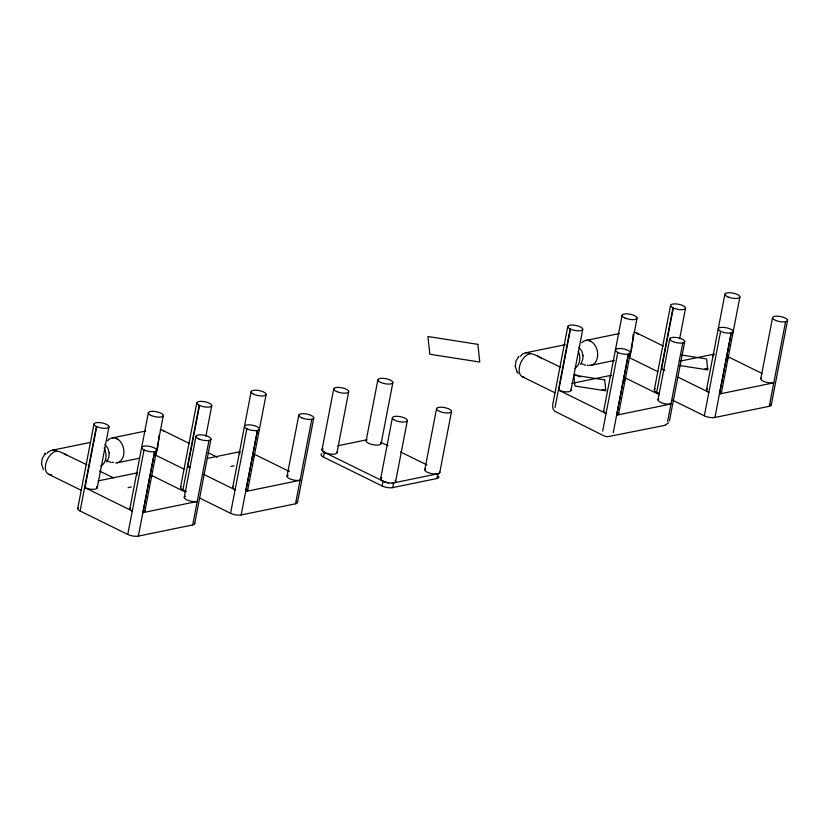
<?xml version="1.0" encoding="UTF-8"?>
<svg xmlns="http://www.w3.org/2000/svg" width="829" height="829" viewBox="0 0 829 829"><rect width="100%" height="100%" fill="white"/><g stroke="black" fill="none" stroke-linecap="round" stroke-linejoin="round"><path stroke-width="1.24" d="M159.23 435.101L157.904 446.406A9.026 0.87 -81.1 0 1 157.344 449.339L155.406 454.924M632.941 338.346L633.076 334.356M333.735 388.863L321.984 449.909L323.103 451.618M439.65 472.851L439.712 472.043M322.004 449.836L323.683 452.002L323.175 451.66M632.89 339.113L631.667 348.905A9.026 0.87 -81.1 0 1 631.107 351.848L629.802 356.47L628.869 357.382M51.357 474.644A12.694 7.544 -63.8 0 1 45.657 464.561A12.694 7.544 -63.8 0 1 55.864 451.214L56.403 451.08L55.823 450.821A12.694 9.274 78.4 0 0 48.061 452.271M77.719 508.519L93.998 424.002M194.452 522.798A7.616 2.57 10.9 0 1 192.701 524.933L138.36 536.114A7.616 2.57 10.9 0 1 127.77 534.456L80.112 510.985L96.382 426.469A7.616 2.57 10.9 0 1 99.117 422.541A7.616 2.57 10.9 0 1 108.848 427.153A7.616 2.57 10.9 0 1 96.744 426.645L96.382 426.469M96.485 486.488A7.616 2.57 10.9 0 1 94.361 489.297A7.616 2.57 10.9 0 1 84.983 487.68L96.744 426.645M97.211 487.877L108.962 426.842M129.894 508.519L148.339 412.821M127.77 534.456L144.039 449.95M138.36 536.114L154.64 451.608L142.878 512.643L197.229 501.462A7.616 2.57 10.9 0 1 187.178 500.053A7.616 2.57 10.9 0 1 185.375 496.291M144.868 511.348L163.303 415.661M180.525 487.359L196.805 402.853M186.328 491.504L182.919 489.825L199.198 405.319A7.616 2.57 10.9 0 1 201.924 401.391A7.616 2.57 10.9 0 1 211.664 405.992A7.616 2.57 10.9 0 1 199.551 405.485L199.198 405.319M190.266 467.411A7.616 2.57 10.9 0 1 187.8 466.52L199.551 405.485M184.245 497.338L195.996 436.292M205.893 436.209L211.768 405.682M192.701 524.933L208.981 440.417M194.691 523.648L210.97 439.132M232.711 487.359L251.146 391.661M297.134 501.452A7.616 2.57 10.9 0 1 295.518 503.783L241.166 514.964A7.616 2.57 10.9 0 1 230.576 513.306L246.855 428.79M241.166 514.964L257.446 430.448L245.695 491.483L300.036 480.302A7.616 2.57 10.9 0 1 290.969 479.286A7.616 2.57 10.9 0 1 287.259 475.722M247.674 490.198L266.119 394.5M287.052 476.178L298.803 415.142M295.518 503.783L311.787 419.267M297.497 502.488L313.776 417.971M438.541 476.271A7.616 2.57 10.9 0 1 436.873 478.53L392.718 487.618A7.616 2.57 10.9 0 1 382.128 485.96L323.465 457.069L324.377 452.375L323.724 452.023L384.563 481.898L383.029 481.255A7.616 2.57 10.9 0 1 380.977 478.209M336.957 452.738L348.708 391.702M366.138 440.821L377.889 379.775M381.112 443.65L392.863 382.615M380.646 478.789L392.397 417.754M382.128 485.96L383.029 481.255M392.718 487.618L393.63 482.924A7.616 2.57 10.9 0 0 395.081 480.416M395.609 481.628L407.36 420.593M424.8 469.711L436.551 408.666M436.873 478.53L437.785 473.836L438.396 473.67L392.946 483.027L393.63 482.924M439.764 472.54L451.515 411.505M524.094 377.185A12.694 7.544 -63.8 0 1 519.576 366.325A12.694 7.544 -63.8 0 1 529.627 353.714L530.166 353.589L529.586 353.32A12.694 9.274 78.4 0 0 522.291 354.366M567.761 326.512L552.549 405.547L552.933 408.697L554.518 411.091L603.978 435.857L607.118 436.8L665.159 425.298M555.005 407.619L570.145 328.978A7.616 2.57 10.9 0 1 572.88 325.051A7.616 2.57 10.9 0 1 582.611 329.652A7.616 2.57 10.9 0 1 570.497 329.144L570.145 328.978M570.735 389.537A7.616 2.57 10.9 0 1 567.544 391.848A7.616 2.57 10.9 0 1 558.746 390.179L570.497 329.144M570.974 390.386L582.725 329.351M603.657 411.018L622.102 315.331M602.662 431.09L617.802 352.449M613.253 432.759L628.403 354.107L616.641 415.153L670.993 403.961A7.616 2.57 10.9 0 1 661.314 402.718A7.616 2.57 10.9 0 1 658.682 399.008M618.631 413.858L637.066 318.16M654.288 389.868L670.568 305.352M658.951 393.454L656.682 392.335L672.951 307.818A7.616 2.57 10.9 0 1 675.687 303.891A7.616 2.57 10.9 0 1 685.428 308.502A7.616 2.57 10.9 0 1 673.314 307.994L672.951 307.818M664.485 370.035A7.616 2.57 10.9 0 1 661.552 369.029L673.314 307.994M658.008 399.837L669.759 338.802M679.656 338.709L685.531 308.191M667.594 421.567L682.744 342.926M684.733 341.641L669.459 420.821M706.474 389.868L724.909 294.171M771.032 404.137A7.616 2.57 10.9 0 1 769.281 406.283L714.93 417.464A7.616 2.57 10.9 0 1 704.339 415.806L720.619 331.289M714.93 417.464L731.209 332.957L719.458 393.993L773.799 382.811A7.616 2.57 10.9 0 1 764.131 381.558A7.616 2.57 10.9 0 1 761.499 377.848M721.437 392.697L739.882 297.01M760.815 378.677L772.566 317.642M769.281 406.283L785.55 321.766M771.26 404.998L787.54 320.481M322.098 449.598L322.875 448.966M438.935 473.463L439.681 471.96M581.357 362.947L582.839 358.947L582.994 355.423M668.568 422.728L664.993 425.35M106.609 461.898L108.837 457.432L109.241 452.924M580.373 364.397L580.808 363.807M44.797 454.24L42.124 458.738L41.512 463.981M518.56 356.739L515.887 361.247L515.275 366.48M45.118 453.898L45.844 453.214M518.881 356.408L518.374 356.936M44.611 454.437L45.305 453.712M322.17 449.484L322.844 448.976M438.914 473.473L438.417 473.67L439.297 473.235M55.864 451.214L56.403 451.08A25.036 23.44 -6.1 0 1 60.724 452.137L86.848 464.768M108.412 439.847A12.694 9.274 78.4 0 1 115.594 438.189L117.956 439.308M51.968 450.302L90.206 442.437M112.319 437.888L145.635 431.028M525.731 352.812L565.202 344.688M586.082 340.387L619.387 333.538M529.627 353.714L530.166 353.61A25.036 23.44 -6.1 0 1 534.487 354.636L560.611 367.278M117.19 462.8L139.313 458.25M590.953 365.309L614.31 360.501M98.123 480.893L137.303 472.831M207.26 458.437L240.12 451.67M571.886 383.402L611.066 375.34M679.759 361.206L713.883 354.18M337.849 445.764L366.864 439.784M590.01 340.895L589.357 340.688A12.694 9.274 78.4 0 0 582.642 341.942M116.247 438.386L117.335 438.966M529.586 353.32L530.166 353.61M55.823 450.821L56.403 451.1M392.894 483.038L392.179 483.089M392.076 483.1L388.407 482.872M628.962 357.454L657.884 371.703M681.894 355.081L706.567 358.947L707.738 369.889L679.365 365.444M388.646 482.903L384.666 481.939L385.495 482.209M388.355 482.861L386.521 482.488M585.616 365.309L581.44 363.61M385.578 482.229L386.418 482.457M111.003 462.603L106.744 460.447M113.407 462.613L112.236 462.136M661.552 369.029L664.609 370.532M558.746 390.179L606.051 413.484A7.616 2.57 10.9 0 1 603.875 410.573M187.8 466.52L189.706 467.473M84.983 487.68L132.288 510.985A7.616 2.57 10.9 0 1 130.578 507.68M728.007 356.698L762.048 373.464M636.62 332.926L663.304 346.066M678.226 377.247L708.857 392.335A7.616 2.57 10.9 0 1 706.681 389.412M591.098 341.475L589.947 340.906L591.657 341.828A12.694 9.274 78.4 0 1 597.429 357.413A12.694 9.274 78.4 0 1 587.17 365.112M672.568 400.158L704.339 415.806M625.19 377.858L659.242 394.614M574.497 374.117L580.279 376.967M522.498 376.801L554.974 392.801M381.019 442.323L387.92 445.722M400.573 451.95L427.028 464.976M254.244 454.188L289.414 471.514M162.857 430.417L189.54 443.556M208.1 452.696L217.374 457.266M203.323 474.178L235.094 489.825A7.616 2.57 10.9 0 1 233.384 486.53M155.199 454.945L184.121 469.193M199.944 498.208L230.576 513.306M151.438 475.349L185.478 492.115M99.573 471.038L113.459 477.877M48.735 474.302L81.211 490.302M537.472 355.879L540.114 357.454M63.709 453.37L67.139 455.535M540.902 358.045L541.648 358.656M104.837 444.427L107.843 448.188L109.262 453.194M579.005 347.289L581.927 351.341L583.025 355.693M518.146 373.444L517.161 372.076M43.398 469.577L41.481 463.712M517.027 371.848L515.244 366.211M618.102 412.645A7.616 2.57 10.9 0 1 616.952 415.08M624.589 377.806A7.616 2.57 10.9 0 1 624.631 380.034M610.579 377.216A7.616 2.57 10.9 0 1 611.47 375.319M628.403 354.107A7.616 2.57 10.9 0 1 615.792 351.019A7.616 2.57 10.9 0 1 624.258 349.061A7.616 2.57 10.9 0 1 628.703 354.035M144.629 510.498A7.616 2.57 10.9 0 1 143.189 512.571M80.112 510.985A7.616 2.57 10.9 0 1 78.403 507.69M151.313 475.846A7.616 2.57 10.9 0 1 151.344 477.152M137.117 475.079A7.616 2.57 10.9 0 1 137.262 473.027M154.64 451.608A7.616 2.57 10.9 0 1 142.028 448.51A7.616 2.57 10.9 0 1 150.495 446.562A7.616 2.57 10.9 0 1 154.95 451.536M381.319 477.96A7.616 2.57 10.9 0 1 381.765 477.742M437.785 473.836A7.616 2.57 10.9 0 1 427.919 472.509A7.616 2.57 10.9 0 1 425.691 468.758M336.895 452.24A7.616 2.57 10.9 0 1 332.916 454.23A7.616 2.57 10.9 0 1 324.377 452.375M323.465 457.069A7.616 2.57 10.9 0 1 321.932 453.67M380.977 442.976A7.616 2.57 10.9 0 1 372.739 444.676A7.616 2.57 10.9 0 1 366.822 439.981M704.671 369.071A12.694 7.544 -63.8 0 1 707.852 368.418M634.03 332.305A12.694 7.544 -63.8 0 1 637.542 333.641M637.874 334.004A12.694 7.544 -63.8 0 1 638.175 334.408M581.73 342.802A12.694 9.274 78.4 0 1 582.176 342.356M720.909 391.485A7.616 2.57 10.9 0 1 719.769 393.92M706.816 389.278A7.616 2.57 10.9 0 1 707.603 388.822M656.682 392.335A7.616 2.57 10.9 0 1 654.506 389.423M654.786 389.153A7.616 2.57 10.9 0 1 655.418 388.822M727.593 356.833A7.616 2.57 10.9 0 1 727.447 358.874M713.396 356.066A7.616 2.57 10.9 0 1 713.365 354.76M713.842 354.377A7.616 2.57 10.9 0 1 714.287 354.159M731.209 332.957A7.616 2.57 10.9 0 1 718.598 329.859A7.616 2.57 10.9 0 1 727.064 327.911A7.616 2.57 10.9 0 1 731.52 332.885M601.864 390.231A12.694 7.544 -63.8 0 1 605.046 389.578M578.29 351.123A12.694 9.274 78.4 0 1 574.994 368.231M520.581 356.242A12.694 9.274 78.4 0 1 520.964 355.714M521.379 355.226A12.694 9.274 78.4 0 1 521.824 354.771M128.101 487.721A12.694 7.544 -63.8 0 1 131.283 487.069M104.185 447.909A12.694 9.274 78.4 0 1 100.703 466.002M47.201 453.204A12.694 9.274 78.4 0 1 47.616 452.717M230.908 466.572A12.694 7.544 -63.8 0 1 234.089 465.919M160.266 429.795A12.694 7.544 -63.8 0 1 164.111 431.505M117.894 439.318A12.694 9.274 78.4 0 1 123.873 453.401A12.694 9.274 78.4 0 1 115.77 462.976M107.552 440.79A12.694 9.274 78.4 0 1 107.977 440.292M247.446 489.348A7.616 2.57 10.9 0 1 246.006 491.41M182.919 489.825A7.616 2.57 10.9 0 1 181.209 486.53M254.13 454.686A7.616 2.57 10.9 0 1 254.151 455.991M253.684 456.375A7.616 2.57 10.9 0 1 253.239 456.582M239.923 453.919A7.616 2.57 10.9 0 1 240.078 451.867M287.549 475.463A7.616 2.57 10.9 0 1 288.181 475.131M257.446 430.448A7.616 2.57 10.9 0 1 244.835 427.349A7.616 2.57 10.9 0 1 253.301 425.401A7.616 2.57 10.9 0 1 257.757 430.375M477.867 344.346L427.93 336.522L429.836 354.232L479.773 362.055L477.867 344.346M604.673 379.92L573.834 375.091L575.005 386.024L605.844 390.853L604.673 379.92M625.097 318.077A7.616 2.57 10.9 0 0 637.024 318.326A7.616 2.57 10.9 0 0 626.631 313.849A7.616 2.57 10.9 0 0 625.097 318.077M672.754 341.548A7.616 2.57 10.9 0 0 684.692 341.797A7.616 2.57 10.9 0 0 674.288 337.32A7.616 2.57 10.9 0 0 672.754 341.548M151.334 415.567A7.616 2.57 10.9 0 0 163.261 415.816A7.616 2.57 10.9 0 0 152.868 411.339A7.616 2.57 10.9 0 0 151.334 415.567M198.991 439.038A7.616 2.57 10.9 0 0 210.929 439.287A7.616 2.57 10.9 0 0 200.535 434.81A7.616 2.57 10.9 0 0 198.991 439.038M395.392 420.5A7.616 2.57 10.9 0 0 407.319 420.749A7.616 2.57 10.9 0 0 396.925 416.272A7.616 2.57 10.9 0 0 395.392 420.5M439.546 411.412A7.616 2.57 10.9 0 0 451.473 411.661A7.616 2.57 10.9 0 0 441.08 407.184A7.616 2.57 10.9 0 0 439.546 411.412M336.729 391.609A7.616 2.57 10.9 0 0 348.667 391.858A7.616 2.57 10.9 0 0 338.273 387.381A7.616 2.57 10.9 0 0 336.729 391.609M380.884 382.521A7.616 2.57 10.9 0 0 392.822 382.77A7.616 2.57 10.9 0 0 382.428 378.293A7.616 2.57 10.9 0 0 380.884 382.521M727.903 296.917A7.616 2.57 10.9 0 0 739.841 297.165A7.616 2.57 10.9 0 0 729.447 292.689A7.616 2.57 10.9 0 0 727.903 296.917M775.561 320.388A7.616 2.57 10.9 0 0 787.498 320.636A7.616 2.57 10.9 0 0 777.105 316.16A7.616 2.57 10.9 0 0 775.561 320.388M254.14 394.407A7.616 2.57 10.9 0 0 266.078 394.656A7.616 2.57 10.9 0 0 255.684 390.179A7.616 2.57 10.9 0 0 254.14 394.407M301.797 417.878A7.616 2.57 10.9 0 0 313.735 418.127A7.616 2.57 10.9 0 0 303.341 413.661A7.616 2.57 10.9 0 0 301.797 417.878"/></g></svg>
